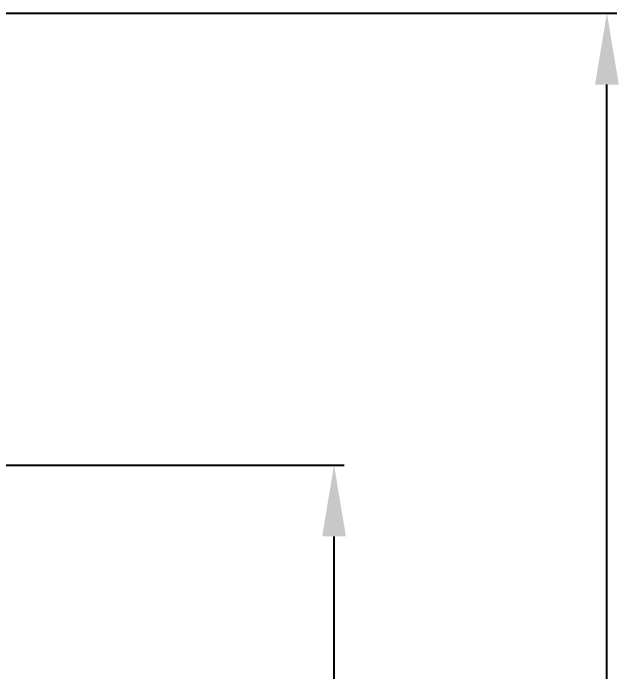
# Model space of a CAD drawing. Extents: x 9509 to 10103, y -14876 to -14456.
# Drawn here: x 9875.44 to 9917.82, y -14657.32 to -14611.21 of the extents above; entities that cross this region are included whole.
import ezdxf

# ---------------------------------------------------------------- set-up
doc = ezdxf.new("R2010")
doc.units = 0
doc.header["$MEASUREMENT"] = 0
doc.layers.get('DEFPOINTS').update_dxf_attribs({"linetype": 'CONTINUOUS'})
doc.layers.add('5', color=2, linetype='CONTINUOUS', lineweight=9)
doc.styles.get("Standard").update_dxf_attribs({"font": 'Gulim.ttf'})
doc.dimstyles.new('STANDARD$0', dxfattribs={"dimtxt": 3.5, "dimasz": 2.5, "dimexe": 0.7, "dimexo": 0.7, "dimgap": 0.5, "dimtad": 3, "dimdec": 4, "dimdsep": 46, "dimtxsty": 'Standard', "dimcen": 0, "dimclrd": 2, "dimclre": 2, "dimclrt": 4, "dimadec": 0, "dimazin": 0, "dimtp": 0.2, "dimtm": 0.1, "dimtfac": 0.5, "dimtdec": 4, "dimtmove": 1, "dimatfit": 3, "dimfxl": 0, "dimtolj": 1, "dimarcsym": 0})

# ---------------------------------------------------------------- blocks, each defined once
blk = doc.blocks.new('*D6')
at = {"layer": '5', "color": 2, "lineweight": -2}
for p, q in [((9874.481, -14642.841), (9898.592, -14642.841)), ((9897.892, -14752.841), (9897.892, -14647.841)), ((9880.081, -14757.841), (9898.592, -14757.841))]:
    blk.add_line(p, q, dxfattribs=at)
at = {"layer": '5', "color": 2}
for points in [[(9897.058, -14647.841), (9898.725, -14647.841), (9897.892, -14642.841)], [(9897.058, -14752.841), (9898.725, -14752.841), (9897.892, -14757.841)]]:
    blk.add_solid(points, dxfattribs=at)
at = {"layer": 'DEFPOINTS', "color": 0}
for p in [(9873.781, -14642.841), (9897.892, -14642.841), (9879.381, -14757.841)]:
    blk.add_point(p, dxfattribs=at)
at = {"layer": '5', "color": 4, "insert": (9893.818, -14700.972), "char_height": 5, "attachment_point": 5, "rotation": 90}
blk.add_mtext('\\A1;115', dxfattribs=at)
blk = doc.blocks.new('*D7')
at = {"layer": '5', "color": 2, "lineweight": -2}
for p, q in [((9867.244, -14611.207), (9917.686, -14611.207)), ((9916.986, -14752.841), (9916.986, -14616.207)), ((9880.081, -14757.841), (9917.686, -14757.841))]:
    blk.add_line(p, q, dxfattribs=at)
at = {"layer": '5', "color": 2}
for points in [[(9916.153, -14616.207), (9917.819, -14616.207), (9916.986, -14611.207)], [(9916.153, -14752.841), (9917.819, -14752.841), (9916.986, -14757.841)]]:
    blk.add_solid(points, dxfattribs=at)
at = {"layer": 'DEFPOINTS', "color": 0}
for p in [(9866.544, -14611.207), (9916.986, -14611.207), (9879.381, -14757.841)]:
    blk.add_point(p, dxfattribs=at)
at = {"layer": '5', "color": 4, "insert": (9912.371, -14687.755), "char_height": 5, "attachment_point": 5, "rotation": 90}
blk.add_mtext('\\A1;146.6', dxfattribs=at)

msp = doc.modelspace()

# ---------------------------------------------------------------- dimensions: what is measured, and where the dimension line sits
at = {"layer": '5'}
for base, p2, picture, middle in [((9916.986, -14611.207), (9866.544, -14611.207), '*D7', (9915.441, -14687.755)), ((9897.892, -14642.841), (9873.781, -14642.841), '*D6', (9896.888, -14700.972))]:
    dim = msp.add_linear_dim(base=base, p1=(9879.381, -14757.841), p2=p2, angle=90, dimstyle='STANDARD$0', override={"dimtxt": 5, "dimasz": 5, "dimdec": 1, "dimzin": 9, "dimtdec": 1, "dimfxl": 1.25, "dimtfill": 1}, dxfattribs=at)
    dim.commit()
    dim.dimension.update_dxf_attribs({"geometry": picture, "text_midpoint": middle, "dimtype": 128})

doc.saveas('drawing.dxf')
